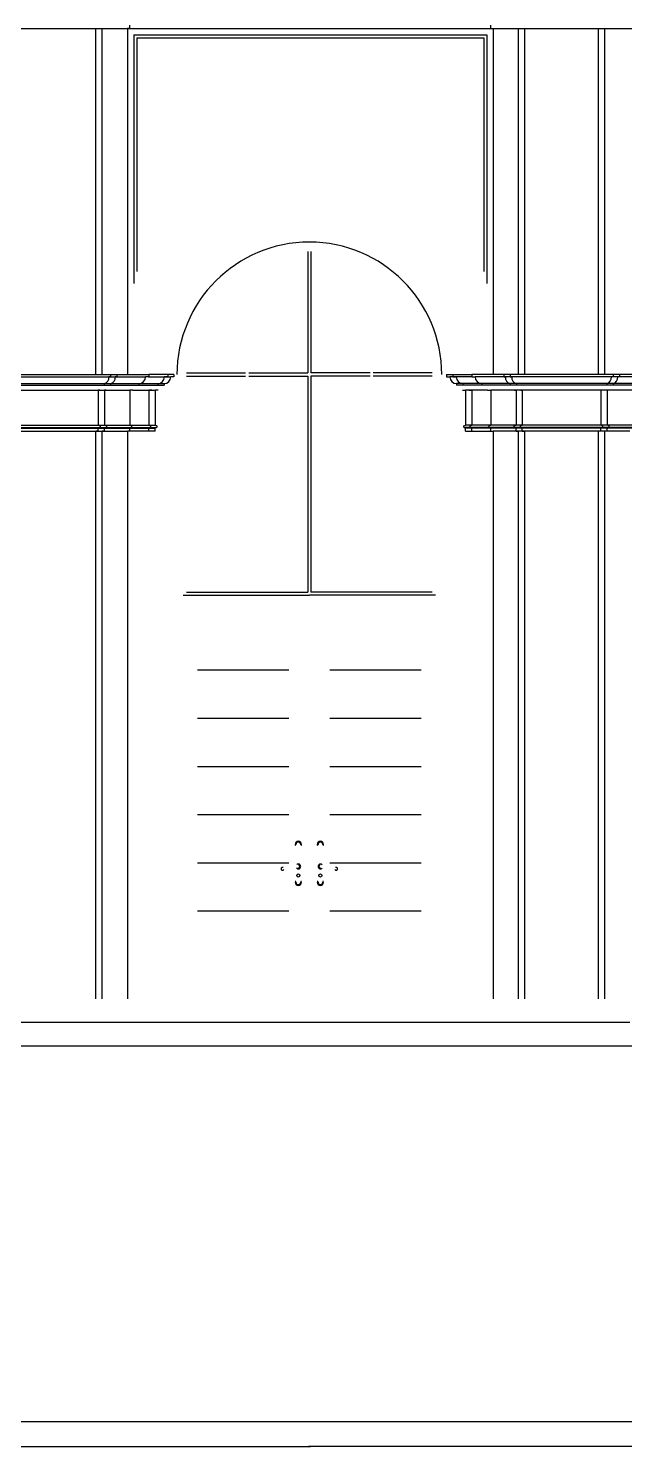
# Model space of a CAD drawing. Header units: metres. Extents: x 10516 to 12055, y -106 to 577.
# Drawn here: x 11196.3 to 11385.5, y -105.9 to 343.9 of the extents above; entities that cross this region are included whole.
import ezdxf

# ---------------------------------------------------------------- set-up
doc = ezdxf.new("R2010")
doc.units = ezdxf.units.M

msp = doc.modelspace()

# ---------------------------------------------------------------- linework, layer by layer
for p, q in [((11183.62, 343.83), (11387.92, 343.83)), ((11217.76, 234.06), (11217.76, 343.83)), ((11219.76, 234.06), (11219.76, 343.83)), ((11228.51, 343.83), (11227.76, 343.83)), ((11227.76, 343.83), (11227.76, 234.06)), ((11228.51, 343.83), (11228.51, 344.83)), ((11343.02, 343.83), (11343.02, 344.83)), ((11343.02, 343.83), (11343.77, 343.83)), ((11343.77, 343.83), (11343.77, 234.06)), ((11351.77, 234.06), (11351.77, 343.83)), ((11353.77, 234.06), (11353.77, 343.83)), ((11377.17, 234.06), (11377.17, 343.83)), ((11379.17, 234.06), (11379.17, 343.83)), ((11229.76, 341.83), (11229.76, 262.92)), ((11229.76, 341.83), (11341.77, 341.83)), ((11230.76, 340.83), (11230.76, 266.78)), ((11230.76, 340.83), (11340.77, 340.83)), ((11340.76, 340.83), (11340.76, 266.78)), ((11341.76, 341.83), (11341.76, 262.92)), ((11284.96, 273.06), (11284.96, 234.56)), ((11285.96, 273.06), (11285.96, 234.56)), ((11177.62, 234.06), (11234.51, 234.06)), ((11222.39, 234.06), (11222.39, 233.31)), ((11224.39, 234.06), (11224.39, 233.31)), ((11242.51, 234.06), (11234.51, 234.06)), ((11234.51, 234.06), (11234.51, 233.31)), ((11240.51, 234.06), (11240.51, 233.31)), ((11242.51, 234.06), (11242.51, 233.31)), ((11246.46, 234.56), (11265.21, 234.56)), ((11266.21, 234.56), (11284.96, 234.56)), ((11304.7, 234.56), (11285.96, 234.56)), ((11324.46, 234.56), (11305.7, 234.56)), ((11329.02, 234.06), (11329.02, 233.31)), ((11329.02, 234.06), (11337.02, 234.06)), ((11331.02, 234.06), (11331.02, 233.31)), ((11393.92, 234.06), (11337.02, 234.06)), ((11337.02, 234.06), (11337.02, 233.31)), ((11347.14, 234.06), (11347.14, 233.31)), ((11349.14, 234.06), (11349.14, 233.31)), ((11381.8, 234.06), (11381.8, 233.31)), ((11383.8, 234.06), (11383.8, 233.31)), ((11178.62, 233.31), (11233.51, 233.31)), ((11180.74, 231.18), (11239.39, 231.18)), ((11180.74, 230.68), (11239.36, 230.68)), ((11220.39, 231.18), (11220.39, 230.68)), ((11222.39, 233.31), (11221.89, 233.31)), ((11222.39, 231.18), (11222.39, 230.68)), ((11224.39, 233.31), (11223.89, 233.31)), ((11231.39, 231.18), (11231.39, 230.68)), ((11234.51, 233.31), (11233.51, 233.31)), ((11234.44, 233.31), (11241.51, 233.31)), ((11237.39, 231.18), (11237.39, 230.68)), ((11239.39, 231.18), (11239.39, 230.68)), ((11240.51, 233.31), (11239.51, 233.31)), ((11242.51, 233.31), (11241.51, 233.31)), ((11246.46, 233.56), (11265.21, 233.56)), ((11266.21, 233.56), (11284.96, 233.56)), ((11284.96, 233.56), (11284.96, 165.06)), ((11304.71, 233.56), (11285.96, 233.56)), ((11285.96, 233.56), (11285.96, 165.06)), ((11324.46, 233.56), (11305.71, 233.56)), ((11329.02, 233.31), (11330.02, 233.31)), ((11337.1, 233.31), (11330.02, 233.31)), ((11331.02, 233.31), (11332.02, 233.31)), ((11332.15, 231.18), (11332.15, 230.68)), ((11390.79, 231.18), (11332.15, 231.18)), ((11340.15, 230.68), (11332.18, 230.68)), ((11334.15, 231.18), (11334.15, 230.68)), ((11337.02, 233.31), (11338.02, 233.31)), ((11392.92, 233.31), (11338.02, 233.31)), ((11340.15, 231.18), (11340.15, 230.68)), ((11390.79, 230.68), (11340.18, 230.68)), ((11347.14, 233.31), (11347.64, 233.31)), ((11349.14, 233.31), (11349.64, 233.31)), ((11349.15, 231.18), (11349.15, 230.68)), ((11351.15, 231.18), (11351.15, 230.68)), ((11379.79, 231.18), (11379.79, 230.68)), ((11381.8, 233.31), (11381.3, 233.31)), ((11381.79, 231.18), (11381.79, 230.68)), ((11383.8, 233.31), (11383.3, 233.31)), ((11183.62, 229.06), (11228.51, 229.06)), ((11218.51, 229.06), (11218.51, 218.06)), ((11219.01, 229.06), (11218.51, 229.06)), ((11220.51, 229.06), (11220.51, 218.06)), ((11221.01, 229.06), (11220.51, 229.06)), ((11228.51, 229.06), (11228.51, 218.06)), ((11229.51, 229.06), (11228.51, 229.06)), ((11229.11, 229.06), (11228.61, 229.06)), ((11229.51, 229.06), (11236.51, 229.06)), ((11234.51, 229.06), (11234.51, 218.06)), ((11235.51, 229.06), (11234.51, 229.06)), ((11236.51, 229.06), (11236.51, 218.06)), ((11237.51, 229.06), (11236.51, 229.06)), ((11334.02, 229.06), (11335.02, 229.06)), ((11335.02, 229.06), (11335.02, 218.06)), ((11342.02, 229.06), (11335.02, 229.06)), ((11336.02, 229.06), (11337.02, 229.06)), ((11337.02, 229.06), (11337.02, 218.06)), ((11342.02, 229.06), (11343.02, 229.06)), ((11342.42, 229.06), (11342.92, 229.06)), ((11387.92, 229.06), (11343.02, 229.06)), ((11343.02, 229.06), (11343.02, 218.06)), ((11350.52, 229.06), (11351.02, 229.06)), ((11351.02, 229.06), (11351.02, 218.06)), ((11352.52, 229.06), (11353.02, 229.06)), ((11353.02, 229.06), (11353.02, 218.06)), ((11377.92, 229.06), (11377.92, 218.06)), ((11378.42, 229.06), (11377.92, 229.06)), ((11379.92, 229.06), (11379.92, 218.06)), ((11380.42, 229.06), (11379.92, 229.06)), ((11183.18, 217.31), (11236.95, 217.31)), ((11183.62, 218.06), (11228.51, 218.06)), ((11183.62, 217.06), (11228.51, 217.06)), ((11184.37, 216.06), (11227.76, 216.06)), ((11217.76, 36.06), (11217.76, 216.06)), ((11218.51, 216.06), (11217.76, 216.06)), ((11219.06, 217.78), (11218.51, 218.06)), ((11218.51, 216.06), (11218.51, 217.06)), ((11219.76, 36.06), (11219.76, 216.06)), ((11220.51, 216.06), (11219.76, 216.06)), ((11221.06, 217.78), (11220.51, 218.06)), ((11220.51, 217.06), (11220.7, 217.06)), ((11220.51, 216.06), (11220.51, 217.06)), ((11227.76, 216.06), (11227.76, 36.06)), ((11228.51, 216.06), (11227.76, 216.06)), ((11229.06, 217.78), (11228.51, 218.06)), ((11228.51, 217.06), (11228.7, 217.06)), ((11228.51, 216.06), (11228.51, 217.06)), ((11235.76, 216.06), (11228.51, 216.06)), ((11228.61, 218.06), (11236.51, 218.06)), ((11228.7, 217.06), (11236.51, 217.06)), ((11234.51, 216.06), (11233.76, 216.06)), ((11235.06, 217.78), (11234.51, 218.06)), ((11234.51, 216.06), (11234.51, 217.06)), ((11236.51, 216.06), (11235.76, 216.06)), ((11237.06, 217.78), (11236.51, 218.06)), ((11236.51, 217.06), (11236.7, 217.06)), ((11236.51, 216.06), (11236.51, 217.06)), ((11334.47, 217.78), (11335.02, 218.06)), ((11388.36, 217.31), (11334.58, 217.31)), ((11335.02, 217.06), (11334.83, 217.06)), ((11342.92, 218.06), (11335.02, 218.06)), ((11335.02, 216.06), (11335.02, 217.06)), ((11342.83, 217.06), (11335.02, 217.06)), ((11335.02, 216.06), (11335.77, 216.06)), ((11335.77, 216.06), (11343.02, 216.06)), ((11336.47, 217.78), (11337.02, 218.06)), ((11337.02, 216.06), (11337.02, 217.06)), ((11337.02, 216.06), (11337.77, 216.06)), ((11342.47, 217.78), (11343.02, 218.06)), ((11343.02, 217.06), (11342.83, 217.06)), ((11387.92, 218.06), (11343.02, 218.06)), ((11387.92, 217.06), (11343.02, 217.06)), ((11343.02, 216.06), (11343.02, 217.06)), ((11343.02, 216.06), (11343.77, 216.06)), ((11387.17, 216.06), (11343.77, 216.06)), ((11343.77, 216.06), (11343.77, 36.06)), ((11350.47, 217.78), (11351.02, 218.06)), ((11351.02, 217.06), (11350.83, 217.06)), ((11351.02, 216.06), (11351.02, 217.06)), ((11351.02, 216.06), (11351.77, 216.06)), ((11351.77, 36.06), (11351.77, 216.06)), ((11352.47, 217.78), (11353.02, 218.06)), ((11353.02, 216.06), (11353.02, 217.06)), ((11353.02, 216.06), (11353.77, 216.06)), ((11353.77, 36.06), (11353.77, 216.06)), ((11377.17, 36.06), (11377.17, 216.06)), ((11377.92, 216.06), (11377.17, 216.06)), ((11378.47, 217.78), (11377.92, 218.06)), ((11377.92, 216.06), (11377.92, 217.06)), ((11379.17, 36.06), (11379.17, 216.06)), ((11379.92, 216.06), (11379.17, 216.06)), ((11380.47, 217.78), (11379.92, 218.06)), ((11379.92, 217.06), (11380.11, 217.06)), ((11379.92, 216.06), (11379.92, 217.06)), ((11245.46, 164.06), (11285.46, 164.06)), ((11246.46, 165.06), (11284.96, 165.06)), ((11325.46, 164.06), (11285.46, 164.06)), ((11324.46, 165.06), (11285.96, 165.06)), ((11278.96, 140.27), (11249.96, 140.27)), ((11320.96, 140.27), (11291.96, 140.27)), ((11278.96, 124.99), (11249.96, 124.99)), ((11320.96, 124.99), (11291.96, 124.99)), ((11278.96, 109.7), (11249.96, 109.7)), ((11320.96, 109.7), (11291.96, 109.7)), ((11278.96, 94.41), (11249.96, 94.41)), ((11320.96, 94.41), (11291.96, 94.41)), ((11278.96, 79.13), (11249.96, 79.13)), ((11320.96, 79.13), (11291.96, 79.13)), ((11278.96, 63.84), (11249.96, 63.84)), ((11320.96, 63.84), (11291.96, 63.84)), ((11387.17, 28.56), (11184.37, 28.56)), ((11399.17, 21.06), (11172.37, 21.06)), ((10515.77, -97.94), (12055.15, -97.94)), ((10515.77, -105.94), (11285.77, -105.94)), ((12055.15, -105.94), (11285.14, -105.94))]:
    msp.add_line(p, q)
for centre in [(11281.96, 75.2, -0.34), (11288.96, 75.2, -0.34)]:
    msp.add_circle(centre, 0.5)
for centre, radius, start, end in [((11285.46, 234.06), 42, 90, 180), ((11285.46, 234.06), 42, 0, 90), ((11219.83, 233.17, -0.88), 2.07, 285.7158, 3.7554), ((11221.83, 233.17, -0.88), 2.07, 285.7158, 3.7554), ((11231.39, 233.31, -4.15), 2.12, 270, 0), ((11237.39, 233.31), 2.12, 270, 0), ((11239.39, 233.31), 2.12, 270, 0), ((11332.15, 233.31), 2.12, 180, 270), ((11334.15, 233.31), 2.12, 180, 270), ((11340.15, 233.31, -4.15), 2.12, 180, 270), ((11349.71, 233.17, -0.88), 2.07, 176.2446, 254.2842), ((11351.71, 233.17, -0.88), 2.07, 176.2446, 254.2842), ((11379.23, 233.17, -0.88), 2.07, 285.7158, 3.7554), ((11381.23, 233.17, -0.88), 2.07, 285.7158, 3.7554), ((11218.95, 217.06, -0.88), 0.25, 90, 180), ((11218.95, 217.56, -0.88), 0.25, 270, 63.9869), ((11220.95, 217.06, -0.88), 0.25, 90, 180), ((11220.95, 217.56, -0.88), 0.25, 270, 63.9869), ((11228.95, 217.06, -4.15), 0.25, 90, 180), ((11228.95, 217.56, -4.15), 0.25, 270, 63.9869), ((11234.95, 217.06), 0.25, 90, 180), ((11234.95, 217.56), 0.25, 270, 63.9869), ((11236.95, 217.06), 0.25, 90, 180), ((11236.95, 217.56), 0.25, 270, 63.9869), ((11334.58, 217.56), 0.25, 116.0131, 270), ((11334.58, 217.06), 0.25, 0, 90), ((11336.58, 217.56), 0.25, 116.0131, 270), ((11336.58, 217.06), 0.25, 0, 90), ((11342.58, 217.56, -4.15), 0.25, 116.0131, 270), ((11342.58, 217.06, -4.15), 0.25, 0, 90), ((11350.58, 217.56, -0.88), 0.25, 116.0131, 270), ((11350.58, 217.06, -0.88), 0.25, 0, 90), ((11352.58, 217.56, -0.88), 0.25, 116.0131, 270), ((11352.58, 217.06, -0.88), 0.25, 0, 90), ((11378.36, 217.06, -0.88), 0.25, 90, 180), ((11378.36, 217.56, -0.88), 0.25, 270, 63.9869), ((11380.36, 217.06, -0.88), 0.25, 90, 180), ((11380.36, 217.56, -0.88), 0.25, 270, 63.9869), ((11281.96, 85.06, -0.34), 1, 0, 180), ((11281.96, 85.06, -0.34), 0.75, 0, 180), ((11288.96, 85.06, -0.34), 1, 0, 180), ((11288.96, 85.06, -0.34), 0.75, 0, 180), ((11280.96, 85.06, -0.34), 0.25, 270, 0), ((11282.96, 85.06, -0.34), 0.25, 180, 270), ((11287.96, 85.06, -0.34), 0.25, 270, 0), ((11289.96, 85.06, -0.34), 0.25, 180, 270), ((11276.96, 77.31, -0.34), 0.5, 67.6165, 332.0349), ((11281.96, 78.06, -0.34), 0.75, 219.0554, 133.2812), ((11281.96, 78.06, -0.34), 0.5, 263.6717, 79.879), ((11288.96, 78.06, -0.34), 0.75, 46.7188, 320.9446), ((11288.96, 78.06, -0.34), 0.5, 100.121, 276.3283), ((11293.96, 77.31, -0.34), 0.5, 207.9651, 112.3835), ((11280.96, 73.06, -0.34), 0.25, 0, 90), ((11281.96, 73.06, -0.34), 1, 180, 0), ((11281.96, 73.06, -0.34), 0.75, 180, 0), ((11282.96, 73.06, -0.34), 0.25, 90, 180), ((11287.96, 73.06, -0.34), 0.25, 0, 90), ((11288.96, 73.06, -0.34), 1, 180, 0), ((11288.96, 73.06, -0.34), 0.75, 180, 0), ((11289.96, 73.06, -0.34), 0.25, 90, 180)]:
    msp.add_arc(centre, radius, start, end)

doc.saveas('drawing.dxf')
